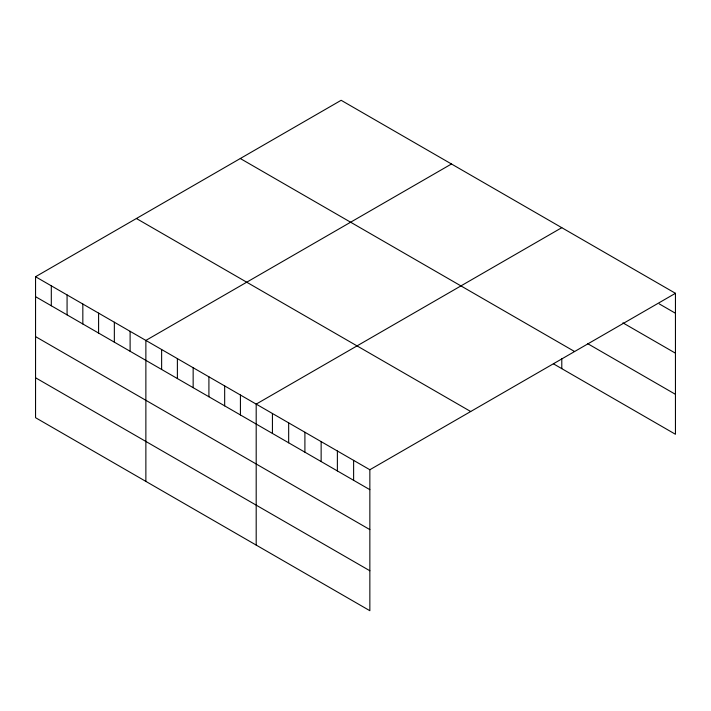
<?xml version="1.0" encoding="UTF-8"?>
<svg xmlns="http://www.w3.org/2000/svg" width="711" height="711" viewBox="0 0 711 711"><rect width="100%" height="100%" fill="white"/><g stroke="black" fill="none" stroke-linecap="round" stroke-linejoin="round"><path stroke-width="1.07" d="M35.55 276.73L369.853 469.74L369.853 610.705L35.55 417.695L35.55 276.73L341.147 100.295L675.45 293.305L675.45 434.27L553.442 363.828M451.467 163.992L145.871 340.427L145.871 481.391M561.788 227.68L256.191 404.115L256.191 545.079M369.853 469.74L675.45 293.305M659.213 303.873L675.45 313.249M622.916 322.856L675.45 353.18M587.579 343.6L675.45 394.329M240.3 158.517L574.604 351.527M136.396 218.508L470.7 411.518M35.55 296.674L369.853 489.683M35.55 336.614L369.853 529.615M35.55 377.763L369.853 570.764M561.788 358.664L561.788 368.645M353.616 460.364L353.616 480.307M337.378 450.987L337.378 470.931M321.141 441.611L321.141 461.555M304.903 432.244L304.903 452.178M288.666 422.867L288.666 442.811M272.429 413.491L272.429 433.434M240.425 395.014L240.425 414.957M224.667 385.922L224.667 405.857M208.91 376.821L208.91 396.765M193.152 367.72L193.152 387.664M177.386 358.62L177.386 378.563M161.628 349.528L161.628 369.462M130.113 331.326L130.113 351.27M114.347 322.225L114.347 342.169M98.589 313.124L98.589 333.068M82.832 304.032L82.832 323.967M67.074 294.932L67.074 314.875M51.308 285.831L51.308 305.774"/></g></svg>
